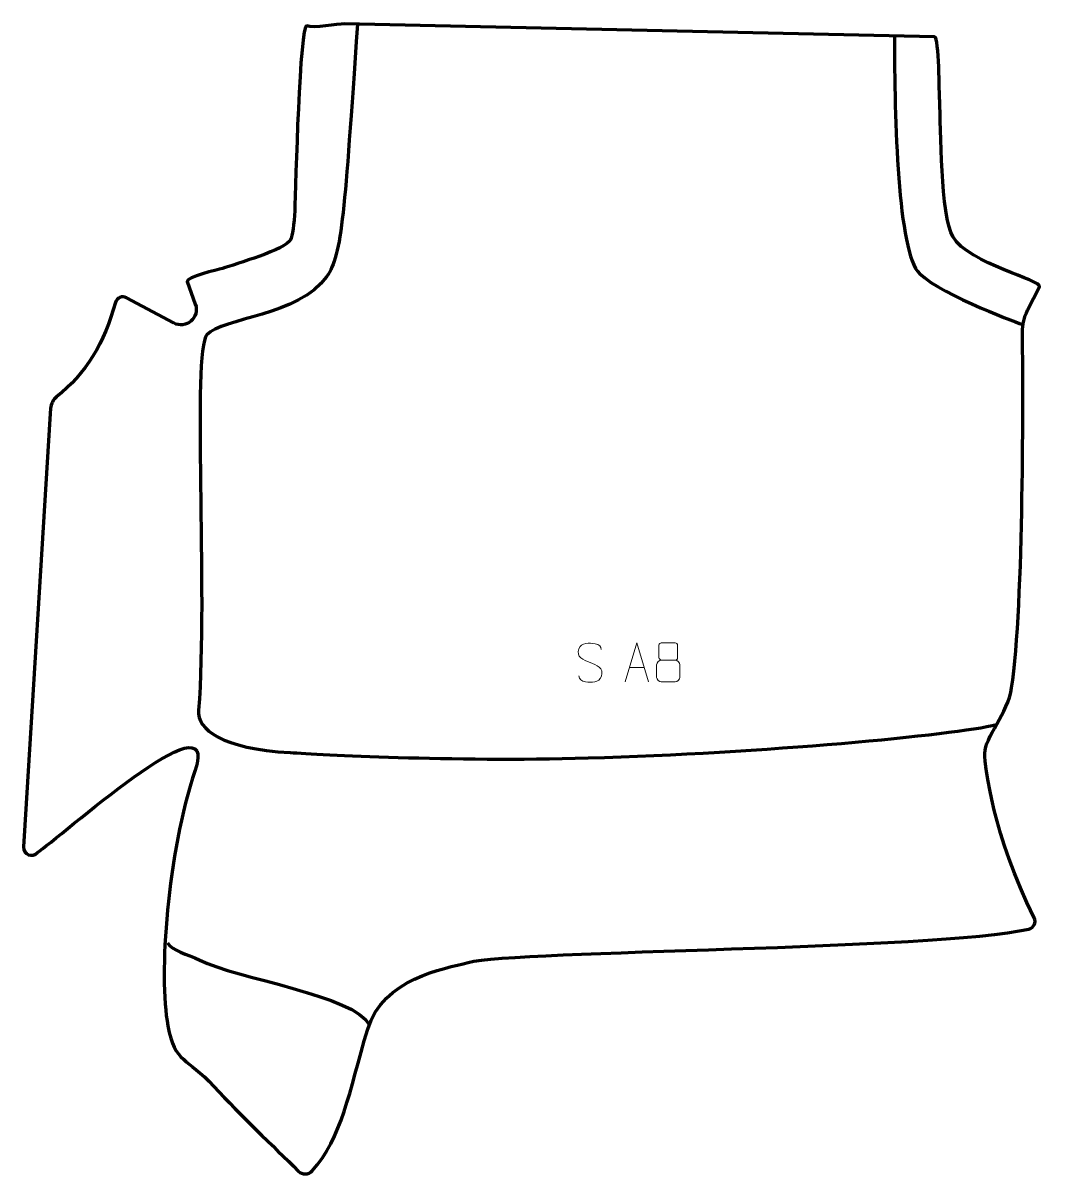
# Model space of a CAD drawing. Header units: millimetres. Extents: x -325 to 327, y -368 to 368.
import ezdxf

# ---------------------------------------------------------------- set-up
doc = ezdxf.new("R2010")
doc.units = ezdxf.units.MM
doc.header["$MEASUREMENT"] = 0
for name, color, linetype in [('layer 1', 7, 'Continuous'), ('layer 2', 7, 'Continuous'), ('layer 3', 7, 'Continuous')]:
    doc.layers.add(name, color=color, linetype=linetype)

msp = doc.modelspace()

# ---------------------------------------------------------------- linework, layer by layer
at = {"layer": 'layer 1', "color": 250, "lineweight": 9}
for points, knots in [([(37.4727, -40.5689), (33.2244, -39.0985), (28.3163, -37.3027), (30.3214, -31.7824), (30.3214, -31.7824), (31.8249, -27.6425), (37.0385, -28.031), (40.6421, -28.6321), (40.6421, -28.6321), (43.5027, -29.1093), (44.3674, -30.3225), (44.678, -32.4066)], [0, 0, 0, 0, 0.25, 0.25, 0.25, 0.25, 0.5, 0.5, 0.5, 0.5, 1, 1, 1, 1]), ([(60.0022, -53.0457), (60.0022, -53.0457), (67.3732, -28.0922), (67.3732, -28.0922), (67.3732, -28.0922), (67.3732, -28.0922), (74.9431, -53.0457), (74.9431, -53.0457)], [0, 0, 0, 0, 0.33333333, 0.33333333, 0.33333333, 0.33333333, 1, 1, 1, 1]), ([(81.5193, -29.5581), (81.5193, -31.7711), (81.5193, -35.4534), (81.5193, -37.6667), (81.5193, -37.6667), (81.5343, -38.1741), (82.3417, -39.1055), (83.0418, -39.1043), (83.0418, -39.1043), (86.0117, -39.1041), (88.9819, -39.189), (91.9523, -39.1893), (91.9523, -39.1893), (92.7494, -39.1851), (93.4701, -38.3948), (93.4675, -37.6741), (93.4675, -37.6741), (93.4672, -35.4581), (93.4672, -31.7734), (93.4675, -29.5581), (93.4675, -29.5581), (93.449, -28.8473), (92.8376, -28.0869), (92.0037, -28.0943), (92.0037, -28.0943), (88.9866, -28.0946), (85.9697, -28.0946), (82.9531, -28.0943), (82.9531, -28.0943), (82.3267, -28.0867), (81.5026, -28.7977), (81.5193, -29.5581)], [0, 0, 0, 0, 0.11111111, 0.11111111, 0.11111111, 0.11111111, 0.22222222, 0.22222222, 0.22222222, 0.22222222, 0.33333333, 0.33333333, 0.33333333, 0.33333333, 0.44444444, 0.44444444, 0.44444444, 0.44444444, 0.55555556, 0.55555556, 0.55555556, 0.55555556, 0.66666667, 0.66666667, 0.66666667, 0.66666667, 0.77777778, 0.77777778, 0.77777778, 0.77777778, 1, 1, 1, 1]), ([(37.4727, -40.569), (41.4913, -42.2157), (46.5208, -44.104), (44.6868, -49.4643), (44.6868, -49.4643), (43.227, -53.7307), (38.3162, -53.474), (34.5901, -52.9193), (34.5901, -52.9193), (31.8401, -52.5095), (30.6192, -51.296), (30.2412, -49.1838)], [0, 0, 0, 0, 0.25, 0.25, 0.25, 0.25, 0.5, 0.5, 0.5, 0.5, 1, 1, 1, 1]), ([(80.0605, -42.0763), (80.0605, -45.2471), (80.0605, -46.9492), (80.0605, -50.1206), (80.0605, -50.1206), (80.052, -51.3425), (81.7499, -53.0352), (83.0025, -53.0437), (83.0025, -53.0437), (85.9856, -53.0434), (88.9689, -53.0434), (91.9523, -53.0437), (91.9523, -53.0437), (93.2756, -53.032), (94.896, -51.4104), (94.8849, -50.1112), (94.8849, -50.1112), (94.8846, -46.943), (94.8846, -45.2442), (94.8849, -42.0763), (94.8849, -42.0763), (94.8152, -40.6959), (93.2374, -39.1173), (91.932, -39.1234), (91.932, -39.1234), (88.9554, -39.1237), (85.9788, -39.1237), (83.0025, -39.1234), (83.0025, -39.1234), (81.923, -39.117), (80.0767, -40.6959), (80.0605, -42.0763)], [0, 0, 0, 0, 0.11111111, 0.11111111, 0.11111111, 0.11111111, 0.22222222, 0.22222222, 0.22222222, 0.22222222, 0.33333333, 0.33333333, 0.33333333, 0.33333333, 0.44444444, 0.44444444, 0.44444444, 0.44444444, 0.55555556, 0.55555556, 0.55555556, 0.55555556, 0.66666667, 0.66666667, 0.66666667, 0.66666667, 0.77777778, 0.77777778, 0.77777778, 0.77777778, 1, 1, 1, 1])]:
    msp.add_open_spline(points, degree=3, knots=knots, dxfattribs=at)
msp.add_open_spline([(62.7248, -43.7963), (62.7248, -43.7963), (72.2205, -43.7963), (72.2205, -43.7963)], degree=3, dxfattribs=at)
at = {"layer": 'layer 2', "color": 230, "lineweight": 200}
msp.add_open_spline([(-140.1795, -365.5635), (-142.5389, -368.1762), (-146.6198, -368.24), (-149.1122, -365.7537), (-149.1122, -365.7537), (-165.7157, -349.189), (-185.8504, -330.3916), (-203.121, -311.6615), (-203.121, -311.6615), (-220.592, -292.7146), (-227.9005, -297.1394), (-232.5145, -272.9611), (-232.5145, -272.9611), (-238.6973, -240.562), (-232.8636, -162.7183), (-215.0927, -109.4301), (-215.0927, -109.4301), (-198.4812, -59.6167), (-302.9003, -153.9111), (-316.017, -162.0427), (-316.017, -162.0427), (-319.0893, -165.8044), (-325.1779, -163.4166), (-324.8776, -158.569), (-324.8776, -158.569), (-324.8776, -158.569), (-307.5232, 121.8763), (-307.5232, 121.8763), (-307.5232, 121.8763), (-307.3477, 124.7106), (-305.997, 127.3553), (-303.7682, 129.1146), (-303.7682, 129.1146), (-285.2269, 143.7524), (-272.9414, 164.1208), (-266.1092, 189.4837), (-266.1092, 189.4837), (-265.2717, 192.5917), (-261.7524, 194.1044), (-258.9174, 192.5797), (-258.9174, 192.5797), (-258.9174, 192.5797), (-228.907, 176.4394), (-228.907, 176.4394), (-228.907, 176.4394), (-220.9518, 172.1609), (-211.9161, 179.9598), (-214.9857, 188.455), (-214.9857, 188.455), (-214.9857, 188.455), (-220.1946, 202.8705), (-220.1946, 202.8705), (-220.1946, 202.8705), (-221.2142, 205.6917), (-200.5508, 210.5766), (-197.6276, 211.2493), (-197.6276, 211.2493), (-189.5281, 214.1748), (-156.6848, 223.3805), (-154.1033, 229.6537), (-154.1033, 229.6537), (-153.1719, 231.9167), (-151.681, 239.8484), (-151.4077, 248.1595), (-151.4077, 248.1595), (-150.917, 263.0788), (-148.2516, 368.1832), (-143.6997, 366.345), (-143.6997, 366.345), (-139.5584, 364.6725), (-124.0346, 367.6683), (-119.5699, 367.5702), (-119.5699, 367.5702), (-119.5699, 367.5702), (257.8019, 359.3064), (257.8019, 359.3064), (257.8019, 359.3064), (260.8838, 359.2391), (260.7192, 321.8979), (261.0614, 318.8344), (261.0614, 318.8344), (261.7315, 301.4526), (261.7251, 244.8042), (269.4652, 231.6167), (269.4652, 231.6167), (279.8284, 213.96), (327.1298, 204.0309), (324.8231, 199.4699), (324.8231, 199.4699), (324.8231, 199.4699), (317.2605, 184.517), (317.2605, 184.517), (317.2605, 184.517), (315.0937, 180.2325), (313.9867, 175.4929), (314.0329, 170.6916), (314.0329, 170.6916), (314.3564, 137.1047), (315.1832, -3.4455), (307.0885, -56.8726), (307.0885, -56.8726), (304.637, -73.0521), (289.9287, -88.7413), (289.9287, -98.547), (289.9287, -98.547), (289.9287, -108.03), (295.431, -150.9868), (321.5132, -203.914), (321.5132, -203.914), (322.9448, -206.8205), (321.2885, -210.3007), (318.1273, -211.0091), (318.1273, -211.0091), (257.8016, -224.5268), (-9.3864, -224.3759), (-40.5229, -232.3963), (-40.5229, -232.3963), (-55.7442, -236.3167), (-95.1435, -242.5954), (-104.7599, -275.0703), (-104.7599, -275.0703), (-116.8443, -315.8818), (-121.0808, -344.4141), (-140.1795, -365.5635)], degree=3, knots=[0, 0, 0, 0, 0.03125, 0.03125, 0.03125, 0.03125, 0.0625, 0.0625, 0.0625, 0.0625, 0.09375, 0.09375, 0.09375, 0.09375, 0.125, 0.125, 0.125, 0.125, 0.15625, 0.15625, 0.15625, 0.15625, 0.1875, 0.1875, 0.1875, 0.1875, 0.21875, 0.21875, 0.21875, 0.21875, 0.25, 0.25, 0.25, 0.25, 0.28125, 0.28125, 0.28125, 0.28125, 0.3125, 0.3125, 0.3125, 0.3125, 0.34375, 0.34375, 0.34375, 0.34375, 0.375, 0.375, 0.375, 0.375, 0.40625, 0.40625, 0.40625, 0.40625, 0.4375, 0.4375, 0.4375, 0.4375, 0.46875, 0.46875, 0.46875, 0.46875, 0.5, 0.5, 0.5, 0.5, 0.53125, 0.53125, 0.53125, 0.53125, 0.5625, 0.5625, 0.5625, 0.5625, 0.59375, 0.59375, 0.59375, 0.59375, 0.625, 0.625, 0.625, 0.625, 0.65625, 0.65625, 0.65625, 0.65625, 0.6875, 0.6875, 0.6875, 0.6875, 0.71875, 0.71875, 0.71875, 0.71875, 0.75, 0.75, 0.75, 0.75, 0.78125, 0.78125, 0.78125, 0.78125, 0.8125, 0.8125, 0.8125, 0.8125, 0.84375, 0.84375, 0.84375, 0.84375, 0.875, 0.875, 0.875, 0.875, 0.90625, 0.90625, 0.90625, 0.90625, 0.9375, 0.9375, 0.9375, 0.9375, 1, 1, 1, 1], dxfattribs=at)
at = {"layer": 'layer 3', "color": 142, "lineweight": 200}
for points, knots in [([(-111.2876, 367.3889), (-119.6812, 247.243), (-120.9029, 220.5653), (-131.0364, 206.0054), (-131.0364, 206.0054), (-148.368, 181.1035), (-198.1806, 179.6303), (-207.5352, 168.9394), (-207.5352, 168.9394), (-217.2966, 157.7835), (-206.9376, 3.9283), (-212.914, -71.0719), (-212.914, -71.0719), (-213.9053, -83.5116), (-197.9728, -95.8059), (-154.3444, -98.1966), (-154.3444, -98.1966), (-134.9071, -99.2613), (-52.9561, -104.215), (36.3348, -101.6648), (36.3348, -101.6648), (147.4591, -98.4908), (269.9514, -86.9878), (297.4631, -80.327)], [0, 0, 0, 0, 0.14285714, 0.14285714, 0.14285714, 0.14285714, 0.28571429, 0.28571429, 0.28571429, 0.28571429, 0.42857143, 0.42857143, 0.42857143, 0.42857143, 0.57142857, 0.57142857, 0.57142857, 0.57142857, 0.71428571, 0.71428571, 0.71428571, 0.71428571, 1, 1, 1, 1]), ([(232.1564, 359.8681), (232.1334, 307.0075), (234.1764, 221.2857), (248.1707, 208.0093), (248.1707, 208.0093), (263.7092, 193.2674), (314.3628, 175.4084), (314.3628, 175.4084)], [0, 0, 0, 0, 0.33333333, 0.33333333, 0.33333333, 0.33333333, 1, 1, 1, 1]), ([(-232.8848, -219.8749), (-229.5925, -225.1063), (-220.4706, -226.7736), (-212.1316, -230.9501), (-212.1316, -230.9501), (-189.1704, -242.4503), (-112.1789, -253.8726), (-103.7794, -272.1198)], [0, 0, 0, 0, 0.33333333, 0.33333333, 0.33333333, 0.33333333, 1, 1, 1, 1])]:
    msp.add_open_spline(points, degree=3, knots=knots, dxfattribs=at)

doc.saveas('drawing.dxf')
